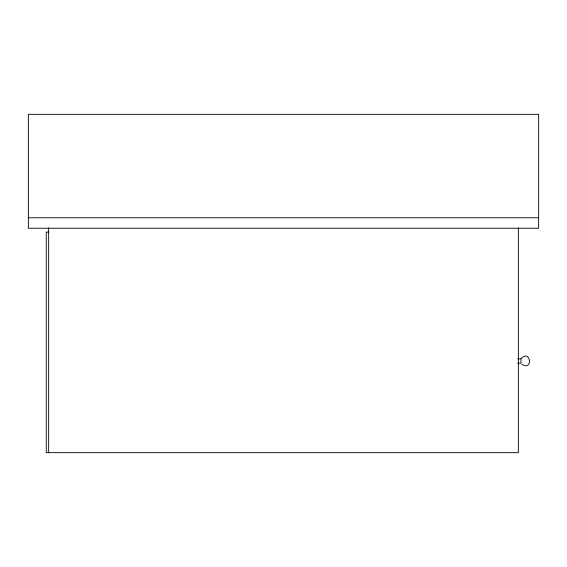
<?xml version="1.0" encoding="UTF-8"?>
<svg xmlns="http://www.w3.org/2000/svg" width="567" height="567" viewBox="0 0 567 567"><rect width="100%" height="100%" fill="white"/><g stroke="black" fill="none" stroke-linecap="round" stroke-linejoin="round"><path stroke-width="0.85" d="M521.066 358.627C530.542 348.698 533.54 371.463 521.817 364.319M28.35 217.771L538.65 217.771M48.656 232.087L46.267 232.087L46.267 452.664L518.344 452.664L518.344 227.792M517.77 358.812L520.995 358.812L520.995 363.163L517.77 363.163M48.656 227.792L48.656 452.664M538.65 114.336L28.35 114.336L28.35 228.239L538.65 228.239L538.65 114.336"/></g></svg>
